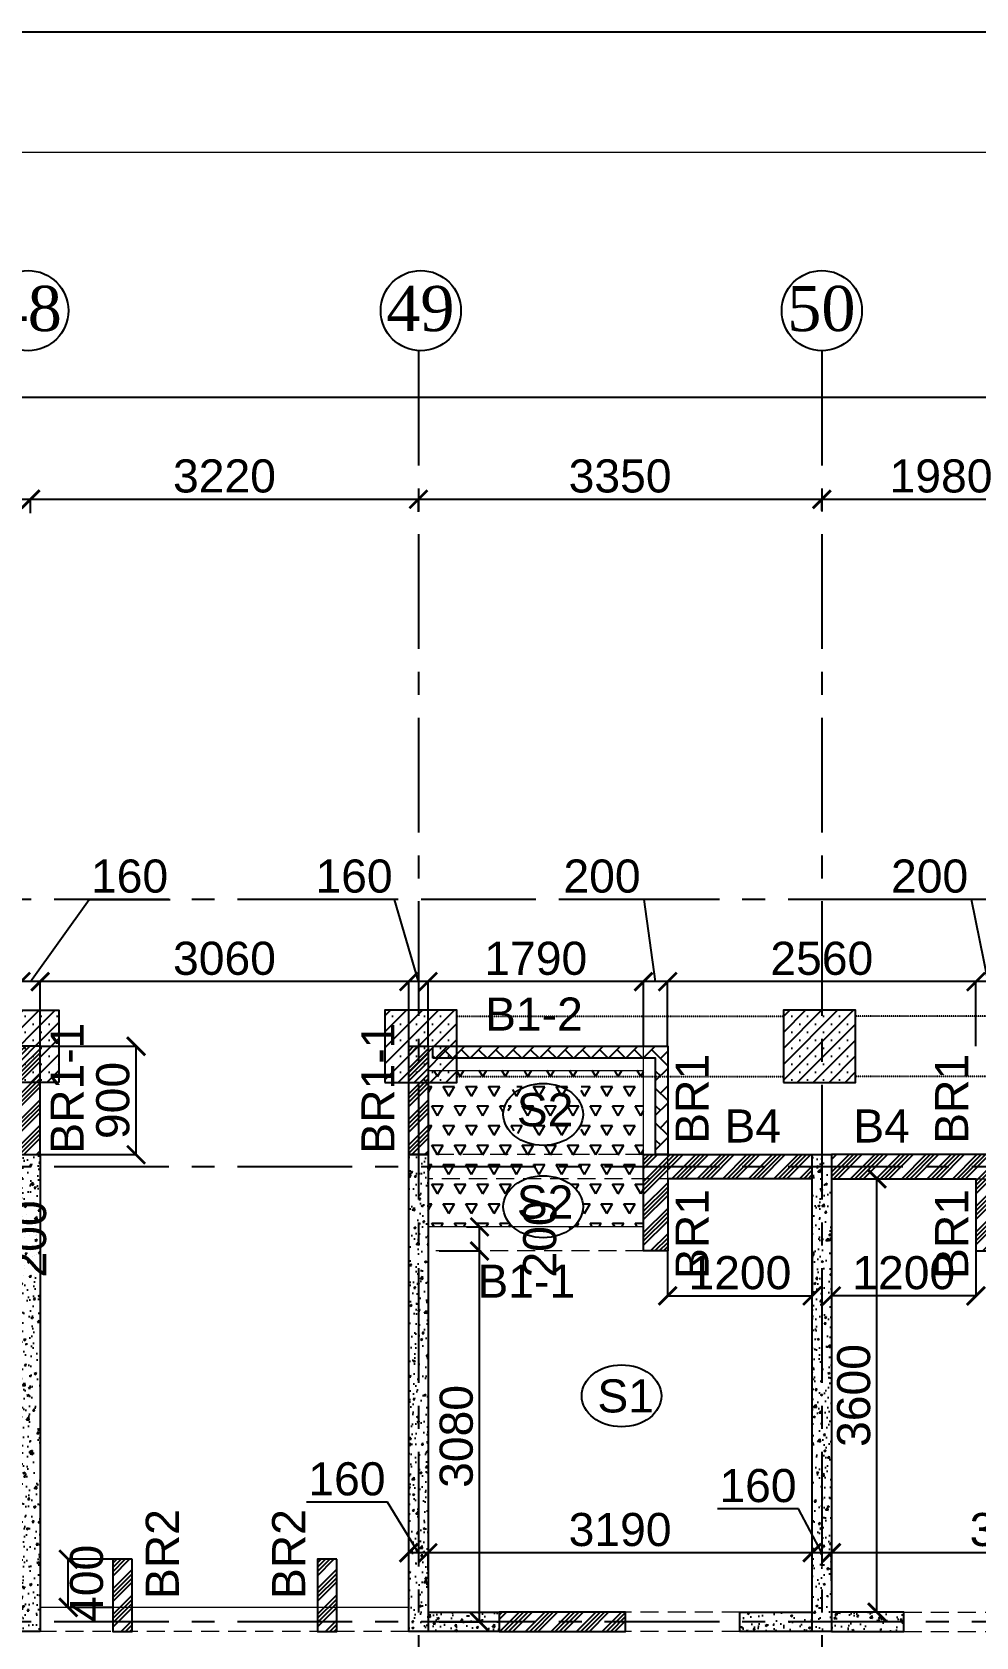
# Model space of a CAD drawing. Header units: inches. Extents: x 278200 to 407749, y -182622 to -96622.
# Drawn here: x 344512 to 352348, y -109950 to -96622 of the extents above; entities that cross this region are included whole.
import ezdxf

# ---------------------------------------------------------------- set-up
doc = ezdxf.new("R2010")
doc.units = ezdxf.units.IN
doc.header["$MEASUREMENT"] = 0
for name, pattern in [('CENTER', [50.8, 31.75, -6.35, 6.35, -6.35]), ('DASHED2', [9.525, 6.35, -3.175]), ('Hidden', [3, 2, -1])]:
    doc.linetypes.add(name, pattern=pattern)
for name, color, linetype in [('160 R.C. WALL HAT', 8, 'Continuous'), ('160 R.C.WALL', 6, 'Continuous'), ('AR-Column', 40, 'Continuous'), ('AR-Hidden', 251, 'DASHED2'), ('BAL. PARAPET WALL', 4, 'Continuous'), ('BEAM TEXT', 4, 'Continuous'), ('DIM', 251, 'Continuous'), ('GIRD CIR', 1, 'Continuous'), ('GIRD TEXT', 4, 'Continuous'), ('GRID', 8, 'CENTER'), ('GRID DIM', 4, 'Continuous'), ('NON S.WALL HATCH', 8, 'Continuous'), ('NON STRUC R.C.WALL', 6, 'Continuous'), ('NON.STRUC.R.C.WALLS', 1, 'Continuous'), ('PARAPET WALL', 4, 'Continuous'), ('SUNKEN', 8, 'Continuous')]:
    doc.layers.add(name, color=color, linetype=linetype)
for name, color, linetype, lineweight in [('BEAMS', 3, 'Continuous', 0), ('JKEC COLHAT', 2, 'Continuous', 20), ('SLAB CIR', 1, 'Continuous', 25), ('SLAB TXT', 3, 'Continuous', 0)]:
    doc.layers.add(name, color=color, linetype=linetype, lineweight=lineweight)
doc.styles.add('T200', font='sanss___.ttf', dxfattribs={"height": 275})
doc.styles.add('T300', font='sanss___.ttf', dxfattribs={"height": 350})
doc.styles.add('T400', font='romantic.ttf')
doc.dimstyles.new('T 200', dxfattribs={"dimtxt": 275, "dimasz": 150, "dimexe": 1, "dimexo": 0, "dimgap": 50, "dimtad": 1, "dimdec": 0, "dimrnd": 5, "dimdsep": 46, "dimtxsty": 'T200', "dimblk": 'ARCHTICK', "dimcen": 2.5, "dimdle": 1, "dimclrd": 5, "dimclre": 253, "dimclrt": 1, "dimadec": 0, "dimazin": 0, "dimtfac": 1, "dimtdec": 0, "dimtmove": 2, "dimatfit": 3, "dimfxl": 0, "dimarcsym": 0})
doc.dimstyles.new('T 300', dxfattribs={"dimtxt": 275, "dimasz": 150, "dimexe": 1, "dimexo": 0, "dimgap": 50, "dimtad": 1, "dimdec": 0, "dimrnd": 5, "dimdsep": 46, "dimtxsty": 'T200', "dimblk": 'ARCHTICK', "dimcen": 2.5, "dimdle": 1, "dimclrd": 5, "dimclre": 253, "dimclrt": 4, "dimadec": 0, "dimazin": 0, "dimtfac": 1, "dimtdec": 0, "dimtmove": 2, "dimatfit": 3, "dimfxl": 0, "dimarcsym": 0})
pattern_1 = [(45, (2626358.34, -227125.94), (-106.066017, 106.066017), []), (45, (2626393.7, -227125.94), (-106.066017, 106.066017), []), (45, (2626429.05, -227125.94), (-106.066017, 106.066017), []), (45, (2626464.41, -227125.94), (-106.066017, 106.066017), [])]
pattern_2 = [(45, (2631098.34, -227725.94), (-106.066017, 106.066017), []), (45, (2631133.7, -227725.94), (-106.066017, 106.066017), []), (45, (2631169.05, -227725.94), (-106.066017, 106.066017), []), (45, (2631204.41, -227725.94), (-106.066017, 106.066017), [])]
pattern_3 = [(50, (2464819.82, 125850.9), (179.315046, -15.688034), [18.75, -206.25]), (355, (2464819.82, 125850.9), (-34.687833, 188.048033), [15, -165]), (100.451444, (2464834.76, 125849.6), (144.627212, 172.359998), [15.935048, -175.285528]), (46.1842, (2464819.82, 125900.9), (266.810333, -41.37982), [28.125, -309.375]), (96.635635, (2464842.05, 125897.46), (233.665486, 243.52965), [23.902586, -262.92844]), (351.184164, (2464819.82, 125900.9), (233.665486, 243.52965), [22.5, -247.5]), (21, (2464844.82, 125888.4), (149.226763, -100.654723), [18.75, -206.25]), (326, (2464844.82, 125888.4), (60.828833, 181.287511), [15, -165]), (71.451445, (2464857.25, 125880.02), (210.055594, 80.632788), [15.935047, -175.285528]), (37.5, (2464819.816, 125850.906), (3.0399638, 83.2234635), [0, -163, 0, -167.5, 0, -165.625]), (7.5, (2464819.82, 125850.91), (65.7673844, 98.602928), [0, -95.5, 0, -159.25, 0, -63.125]), (327.5, (2464764.066, 125850.906), (133.455609, -5.638718), [0, -62.5, 0, -195, 0, -258.75]), (317.5, (2464739.07, 125850.91), (145.7965423, 25.0262456), [0, -81.25, 0, -129.5, 0, -183.75])]
pattern_4 = [(45, (-132245.64, 75915.45), (-66.29126, 66.29126), []), (45, (-132179.35, 75915.45), (-66.29126, 66.29126), [0, -93.75])]

# ---------------------------------------------------------------- blocks, each defined once
blk = doc.blocks.new('_ARCHTICK')
at = {"color": 0, "linetype": 'ByBlock', "const_width": 0.15}
blk.add_lwpolyline([(-0.5, -0.5), (0.5, 0.5)], dxfattribs=at)
blk = doc.blocks.new('*D74')
at = {"layer": 'Defpoints', "color": 0}
for p in [(366494, -99654), (283426, -99879, 15), (366494, -99879, 15)]:
    blk.add_point(p, dxfattribs=at)
at = {"layer": 'GRID DIM', "color": 5, "lineweight": -2}
blk.add_line((283425, -99654), (366495, -99654), dxfattribs=at)
at = {"layer": 'GRID DIM', "color": 253, "lineweight": -2}
for p, q in [((283426, -99879), (283426, -99653)), ((366494, -99879), (366494, -99653))]:
    blk.add_line(p, q, dxfattribs=at)
at = {"layer": 'GRID DIM', "color": 5, "lineweight": -2, "xscale": 150, "yscale": 150, "zscale": 150, "rotation": 180}
blk.add_blockref('_ARCHTICK', (283426, -99654), dxfattribs=at)
at = {"layer": 'GRID DIM', "color": 5, "lineweight": -2, "xscale": 150, "yscale": 150, "zscale": 150}
blk.add_blockref('_ARCHTICK', (366494, -99654), dxfattribs=at)
at = {"layer": 'GRID DIM', "color": 4, "insert": (324960, -99463), "char_height": 275, "attachment_point": 5, "style": 'T200'}
blk.add_mtext('83070', dxfattribs=at)
blk = doc.blocks.new('*D124')
at = {"layer": 'Defpoints', "color": 0}
for p in [(342489, -100619, 15), (344499, -100502), (344499, -100616, 15)]:
    blk.add_point(p, dxfattribs=at)
at = {"layer": 'GRID DIM', "color": 5, "lineweight": -2}
blk.add_line((342488, -100502), (344500, -100502), dxfattribs=at)
at = {"layer": 'GRID DIM', "color": 253, "lineweight": -2}
for p, q in [((342489, -100619), (342489, -100501)), ((344499, -100616), (344499, -100501))]:
    blk.add_line(p, q, dxfattribs=at)
at = {"layer": 'GRID DIM', "color": 5, "lineweight": -2, "xscale": 150, "yscale": 150, "zscale": 150, "rotation": 180}
blk.add_blockref('_ARCHTICK', (342489, -100502), dxfattribs=at)
at = {"layer": 'GRID DIM', "color": 5, "lineweight": -2, "xscale": 150, "yscale": 150, "zscale": 150}
blk.add_blockref('_ARCHTICK', (344499, -100502), dxfattribs=at)
at = {"layer": 'GRID DIM', "color": 4, "insert": (343494, -100310), "char_height": 275, "attachment_point": 5, "style": 'T200'}
blk.add_mtext('2010', dxfattribs=at)
blk = doc.blocks.new('*D125')
at = {"layer": 'Defpoints', "color": 0}
for p in [(344499, -100616, 15), (347719, -100502), (347719, -100605, 15)]:
    blk.add_point(p, dxfattribs=at)
at = {"layer": 'GRID DIM', "color": 5, "lineweight": -2}
blk.add_line((344498, -100502), (347720, -100502), dxfattribs=at)
at = {"layer": 'GRID DIM', "color": 253, "lineweight": -2}
for p, q in [((344499, -100616), (344499, -100501)), ((347719, -100605), (347719, -100501))]:
    blk.add_line(p, q, dxfattribs=at)
at = {"layer": 'GRID DIM', "color": 5, "lineweight": -2, "xscale": 150, "yscale": 150, "zscale": 150, "rotation": 180}
blk.add_blockref('_ARCHTICK', (344499, -100502), dxfattribs=at)
at = {"layer": 'GRID DIM', "color": 5, "lineweight": -2, "xscale": 150, "yscale": 150, "zscale": 150}
blk.add_blockref('_ARCHTICK', (347719, -100502), dxfattribs=at)
at = {"layer": 'GRID DIM', "color": 4, "insert": (346109, -100310), "char_height": 275, "attachment_point": 5, "style": 'T200'}
blk.add_mtext('3220', dxfattribs=at)
blk = doc.blocks.new('*D126')
at = {"layer": 'Defpoints', "color": 0}
for p in [(347719, -100605, 15), (351069, -100502), (351069, -100595, 15)]:
    blk.add_point(p, dxfattribs=at)
at = {"layer": 'GRID DIM', "color": 5, "lineweight": -2}
blk.add_line((347718, -100502), (351070, -100502), dxfattribs=at)
at = {"layer": 'GRID DIM', "color": 253, "lineweight": -2}
for p, q in [((347719, -100605), (347719, -100501)), ((351069, -100595), (351069, -100501))]:
    blk.add_line(p, q, dxfattribs=at)
at = {"layer": 'GRID DIM', "color": 5, "lineweight": -2, "xscale": 150, "yscale": 150, "zscale": 150, "rotation": 180}
blk.add_blockref('_ARCHTICK', (347719, -100502), dxfattribs=at)
at = {"layer": 'GRID DIM', "color": 5, "lineweight": -2, "xscale": 150, "yscale": 150, "zscale": 150}
blk.add_blockref('_ARCHTICK', (351069, -100502), dxfattribs=at)
at = {"layer": 'GRID DIM', "color": 4, "insert": (349394, -100310), "char_height": 275, "attachment_point": 5, "style": 'T200'}
blk.add_mtext('3350', dxfattribs=at)
blk = doc.blocks.new('*D127')
at = {"layer": 'Defpoints', "color": 0}
for p in [(351069, -100595, 15), (353049, -100502), (353049, -100570, 15)]:
    blk.add_point(p, dxfattribs=at)
at = {"layer": 'GRID DIM', "color": 5, "lineweight": -2}
blk.add_line((351068, -100502), (353050, -100502), dxfattribs=at)
at = {"layer": 'GRID DIM', "color": 253, "lineweight": -2}
for p, q in [((351069, -100595), (351069, -100501)), ((353049, -100570), (353049, -100501))]:
    blk.add_line(p, q, dxfattribs=at)
at = {"layer": 'GRID DIM', "color": 5, "lineweight": -2, "xscale": 150, "yscale": 150, "zscale": 150, "rotation": 180}
blk.add_blockref('_ARCHTICK', (351069, -100502), dxfattribs=at)
at = {"layer": 'GRID DIM', "color": 5, "lineweight": -2, "xscale": 150, "yscale": 150, "zscale": 150}
blk.add_blockref('_ARCHTICK', (353049, -100502), dxfattribs=at)
at = {"layer": 'GRID DIM', "color": 4, "insert": (352059, -100310), "char_height": 275, "attachment_point": 5, "style": 'T200'}
blk.add_mtext('1980', dxfattribs=at)
blk = doc.blocks.new('*D300')
at = {"layer": 'Defpoints', "color": 0}
for p in [(351149, -109251), (354299, -109352, 15), (351149, -109485, 15)]:
    blk.add_point(p, dxfattribs=at)
at = {"layer": 'DIM', "color": 5, "lineweight": -2}
blk.add_line((354300, -109251), (351148, -109251), dxfattribs=at)
at = {"layer": 'DIM', "color": 253, "lineweight": -2}
for p, q in [((351149, -109485), (351149, -109250)), ((354299, -109352), (354299, -109250))]:
    blk.add_line(p, q, dxfattribs=at)
at = {"layer": 'DIM', "color": 5, "lineweight": -2, "xscale": 150, "yscale": 150, "zscale": 150, "rotation": 180}
blk.add_blockref('_ARCHTICK', (351149, -109251), dxfattribs=at)
at = {"layer": 'DIM', "color": 5, "lineweight": -2, "xscale": 150, "yscale": 150, "zscale": 150}
blk.add_blockref('_ARCHTICK', (354299, -109251), dxfattribs=at)
at = {"layer": 'DIM', "color": 1, "insert": (352724, -109060), "char_height": 275, "attachment_point": 5, "style": 'T200'}
blk.add_mtext('3150', dxfattribs=at)
blk = doc.blocks.new('*D301')
at = {"layer": 'Defpoints', "color": 0}
for p in [(350989, -109251), (350989, -109489, 15), (351149, -109485, 15)]:
    blk.add_point(p, dxfattribs=at)
at = {"layer": 'DIM', "color": 5, "lineweight": -2}
for p, q in [((350875, -108887), (350203, -108887)), ((351069, -109251), (350875, -108887)), ((351150, -109251), (350988, -109251))]:
    blk.add_line(p, q, dxfattribs=at)
at = {"layer": 'DIM', "color": 253, "lineweight": -2}
for p, q in [((350989, -109489), (350989, -109250)), ((351149, -109485), (351149, -109250))]:
    blk.add_line(p, q, dxfattribs=at)
at = {"layer": 'DIM', "color": 5, "lineweight": -2, "xscale": 150, "yscale": 150, "zscale": 150, "rotation": 180}
blk.add_blockref('_ARCHTICK', (350989, -109251), dxfattribs=at)
at = {"layer": 'DIM', "color": 5, "lineweight": -2, "xscale": 150, "yscale": 150, "zscale": 150}
blk.add_blockref('_ARCHTICK', (351149, -109251), dxfattribs=at)
at = {"layer": 'DIM', "color": 1, "insert": (350539, -108695), "char_height": 275, "attachment_point": 5, "style": 'T200'}
blk.add_mtext('160', dxfattribs=at)
blk = doc.blocks.new('*D302')
at = {"layer": 'Defpoints', "color": 0}
for p in [(347799, -109251), (347799, -109395, 15), (350989, -109489, 15)]:
    blk.add_point(p, dxfattribs=at)
at = {"layer": 'DIM', "color": 5, "lineweight": -2}
blk.add_line((350990, -109251), (347798, -109251), dxfattribs=at)
at = {"layer": 'DIM', "color": 253, "lineweight": -2}
for p, q in [((347799, -109395), (347799, -109250)), ((350989, -109489), (350989, -109250))]:
    blk.add_line(p, q, dxfattribs=at)
at = {"layer": 'DIM', "color": 5, "lineweight": -2, "xscale": 150, "yscale": 150, "zscale": 150, "rotation": 180}
blk.add_blockref('_ARCHTICK', (347799, -109251), dxfattribs=at)
at = {"layer": 'DIM', "color": 5, "lineweight": -2, "xscale": 150, "yscale": 150, "zscale": 150}
blk.add_blockref('_ARCHTICK', (350989, -109251), dxfattribs=at)
at = {"layer": 'DIM', "color": 1, "insert": (349394, -109060), "char_height": 275, "attachment_point": 5, "style": 'T200'}
blk.add_mtext('3190', dxfattribs=at)
blk = doc.blocks.new('*D303')
at = {"layer": 'Defpoints', "color": 0}
for p in [(347639, -109251), (347639, -109409, 15), (347799, -109395, 15)]:
    blk.add_point(p, dxfattribs=at)
at = {"layer": 'DIM', "color": 5, "lineweight": -2}
for p, q in [((347462, -108831), (346790, -108831)), ((347719, -109251), (347462, -108831)), ((347800, -109251), (347638, -109251))]:
    blk.add_line(p, q, dxfattribs=at)
at = {"layer": 'DIM', "color": 253, "lineweight": -2}
for p, q in [((347639, -109409), (347639, -109250)), ((347799, -109395), (347799, -109250))]:
    blk.add_line(p, q, dxfattribs=at)
at = {"layer": 'DIM', "color": 5, "lineweight": -2, "xscale": 150, "yscale": 150, "zscale": 150, "rotation": 180}
blk.add_blockref('_ARCHTICK', (347639, -109251), dxfattribs=at)
at = {"layer": 'DIM', "color": 5, "lineweight": -2, "xscale": 150, "yscale": 150, "zscale": 150}
blk.add_blockref('_ARCHTICK', (347799, -109251), dxfattribs=at)
at = {"layer": 'DIM', "color": 1, "insert": (347126, -108639), "char_height": 275, "attachment_point": 5, "style": 'T200'}
blk.add_mtext('160', dxfattribs=at)
blk = doc.blocks.new('*D304')
at = {"layer": 'Defpoints', "color": 0}
for p in [(344812, -109305), (345181, -109305, 15), (345181, -109705, 15)]:
    blk.add_point(p, dxfattribs=at)
at = {"layer": 'DIM', "color": 253, "lineweight": -2}
for p, q in [((345181, -109305), (344811, -109305)), ((345181, -109705), (344811, -109705))]:
    blk.add_line(p, q, dxfattribs=at)
at = {"layer": 'DIM', "color": 5, "lineweight": -2}
blk.add_line((344812, -109706), (344812, -109304), dxfattribs=at)
at = {"layer": 'DIM', "color": 5, "lineweight": -2, "xscale": 150, "yscale": 150, "zscale": 150}
for p, rotation in [((344812, -109305), 90), ((344812, -109705), 270)]:
    blk.add_blockref('_ARCHTICK', p, dxfattribs=dict(at, rotation=rotation))
at = {"layer": 'DIM', "color": 1, "insert": (344965, -109505), "char_height": 275, "attachment_point": 5, "rotation": 90, "style": 'T200'}
blk.add_mtext('400', dxfattribs=at)
blk = doc.blocks.new('*D311')
at = {"layer": 'Defpoints', "color": 0}
for p in [(351527, -106145), (351543, -106145, 15), (351543, -109745, 15)]:
    blk.add_point(p, dxfattribs=at)
at = {"layer": 'DIM', "color": 253, "lineweight": -2}
for p, q in [((351543, -106145), (351526, -106145)), ((351543, -109745), (351526, -109745))]:
    blk.add_line(p, q, dxfattribs=at)
at = {"layer": 'DIM', "color": 5, "lineweight": -2}
blk.add_line((351527, -109746), (351527, -106144), dxfattribs=at)
at = {"layer": 'DIM', "color": 5, "lineweight": -2, "xscale": 150, "yscale": 150, "zscale": 150}
for p, rotation in [((351527, -106145), 90), ((351527, -109745), 270)]:
    blk.add_blockref('_ARCHTICK', p, dxfattribs=dict(at, rotation=rotation))
at = {"layer": 'DIM', "color": 1, "insert": (351335, -107945), "char_height": 275, "attachment_point": 5, "rotation": 90, "style": 'T200'}
blk.add_mtext('3600', dxfattribs=at)
blk = doc.blocks.new('*D447')
at = {"layer": 'Defpoints', "color": 0}
for p in [(352349, -104508), (352349, -105045, 15), (352549, -105045, 15)]:
    blk.add_point(p, dxfattribs=at)
at = {"layer": 'DIM', "color": 5, "lineweight": -2}
for p, q in [((352313, -103825), (351615, -103825)), ((352449, -104508), (352313, -103825)), ((352550, -104508), (352348, -104508))]:
    blk.add_line(p, q, dxfattribs=at)
at = {"layer": 'DIM', "color": 253, "lineweight": -2}
for p, q in [((352349, -105045), (352349, -104507)), ((352549, -105045), (352549, -104507))]:
    blk.add_line(p, q, dxfattribs=at)
at = {"layer": 'DIM', "color": 5, "lineweight": -2, "xscale": 150, "yscale": 150, "zscale": 150, "rotation": 180}
blk.add_blockref('_ARCHTICK', (352349, -104508), dxfattribs=at)
at = {"layer": 'DIM', "color": 5, "lineweight": -2, "xscale": 150, "yscale": 150, "zscale": 150}
blk.add_blockref('_ARCHTICK', (352549, -104508), dxfattribs=at)
at = {"layer": 'DIM', "color": 1, "insert": (351964, -103633), "char_height": 275, "attachment_point": 5, "style": 'T200'}
blk.add_mtext('200', dxfattribs=at)
blk = doc.blocks.new('*D448')
at = {"layer": 'Defpoints', "color": 0}
for p in [(349789, -104508), (349789, -105045, 15), (352349, -105045, 15)]:
    blk.add_point(p, dxfattribs=at)
at = {"layer": 'DIM', "color": 5, "lineweight": -2}
blk.add_line((352350, -104508), (349788, -104508), dxfattribs=at)
at = {"layer": 'DIM', "color": 253, "lineweight": -2}
for p, q in [((349789, -105045), (349789, -104507)), ((352349, -105045), (352349, -104507))]:
    blk.add_line(p, q, dxfattribs=at)
at = {"layer": 'DIM', "color": 5, "lineweight": -2, "xscale": 150, "yscale": 150, "zscale": 150, "rotation": 180}
blk.add_blockref('_ARCHTICK', (349789, -104508), dxfattribs=at)
at = {"layer": 'DIM', "color": 5, "lineweight": -2, "xscale": 150, "yscale": 150, "zscale": 150}
blk.add_blockref('_ARCHTICK', (352349, -104508), dxfattribs=at)
at = {"layer": 'DIM', "color": 1, "insert": (351069, -104316), "char_height": 275, "attachment_point": 5, "style": 'T200'}
blk.add_mtext('2560', dxfattribs=at)
blk = doc.blocks.new('*D449')
at = {"layer": 'Defpoints', "color": 0}
for p in [(349589, -104508), (349589, -105045, 15), (349789, -105045, 15)]:
    blk.add_point(p, dxfattribs=at)
at = {"layer": 'DIM', "color": 5, "lineweight": -2}
for p, q in [((349593, -103825), (348895, -103825)), ((349689, -104508), (349593, -103825)), ((349790, -104508), (349588, -104508))]:
    blk.add_line(p, q, dxfattribs=at)
at = {"layer": 'DIM', "color": 253, "lineweight": -2}
for p, q in [((349589, -105045), (349589, -104507)), ((349789, -105045), (349789, -104507))]:
    blk.add_line(p, q, dxfattribs=at)
at = {"layer": 'DIM', "color": 5, "lineweight": -2, "xscale": 150, "yscale": 150, "zscale": 150, "rotation": 180}
blk.add_blockref('_ARCHTICK', (349589, -104508), dxfattribs=at)
at = {"layer": 'DIM', "color": 5, "lineweight": -2, "xscale": 150, "yscale": 150, "zscale": 150}
blk.add_blockref('_ARCHTICK', (349789, -104508), dxfattribs=at)
at = {"layer": 'DIM', "color": 1, "insert": (349244, -103633), "char_height": 275, "attachment_point": 5, "style": 'T200'}
blk.add_mtext('200', dxfattribs=at)
blk = doc.blocks.new('*D450')
at = {"layer": 'Defpoints', "color": 0}
for p in [(347799, -104508), (347799, -105045, 15), (349589, -105045, 15)]:
    blk.add_point(p, dxfattribs=at)
at = {"layer": 'DIM', "color": 5, "lineweight": -2}
blk.add_line((349590, -104508), (347798, -104508), dxfattribs=at)
at = {"layer": 'DIM', "color": 253, "lineweight": -2}
for p, q in [((347799, -105045), (347799, -104507)), ((349589, -105045), (349589, -104507))]:
    blk.add_line(p, q, dxfattribs=at)
at = {"layer": 'DIM', "color": 5, "lineweight": -2, "xscale": 150, "yscale": 150, "zscale": 150, "rotation": 180}
blk.add_blockref('_ARCHTICK', (347799, -104508), dxfattribs=at)
at = {"layer": 'DIM', "color": 5, "lineweight": -2, "xscale": 150, "yscale": 150, "zscale": 150}
blk.add_blockref('_ARCHTICK', (349589, -104508), dxfattribs=at)
at = {"layer": 'DIM', "color": 1, "insert": (348694, -104316), "char_height": 275, "attachment_point": 5, "style": 'T200'}
blk.add_mtext('1790', dxfattribs=at)
blk = doc.blocks.new('*D451')
at = {"layer": 'Defpoints', "color": 0}
for p in [(347639, -104508), (347639, -105045, 15), (347799, -105045, 15)]:
    blk.add_point(p, dxfattribs=at)
at = {"layer": 'DIM', "color": 5, "lineweight": -2}
for p, q in [((347521, -103825), (346849, -103825)), ((347719, -104508), (347521, -103825)), ((347800, -104508), (347638, -104508))]:
    blk.add_line(p, q, dxfattribs=at)
at = {"layer": 'DIM', "color": 253, "lineweight": -2}
for p, q in [((347639, -105045), (347639, -104507)), ((347799, -105045), (347799, -104507))]:
    blk.add_line(p, q, dxfattribs=at)
at = {"layer": 'DIM', "color": 5, "lineweight": -2, "xscale": 150, "yscale": 150, "zscale": 150, "rotation": 180}
blk.add_blockref('_ARCHTICK', (347639, -104508), dxfattribs=at)
at = {"layer": 'DIM', "color": 5, "lineweight": -2, "xscale": 150, "yscale": 150, "zscale": 150}
blk.add_blockref('_ARCHTICK', (347799, -104508), dxfattribs=at)
at = {"layer": 'DIM', "color": 1, "insert": (347185, -103633), "char_height": 275, "attachment_point": 5, "style": 'T200'}
blk.add_mtext('160', dxfattribs=at)
blk = doc.blocks.new('*D452')
at = {"layer": 'Defpoints', "color": 0}
for p in [(344579, -104508), (344579, -105045, 15), (347639, -105045, 15)]:
    blk.add_point(p, dxfattribs=at)
at = {"layer": 'DIM', "color": 5, "lineweight": -2}
blk.add_line((347640, -104508), (344578, -104508), dxfattribs=at)
at = {"layer": 'DIM', "color": 253, "lineweight": -2}
for p, q in [((344579, -105045), (344579, -104507)), ((347639, -105045), (347639, -104507))]:
    blk.add_line(p, q, dxfattribs=at)
at = {"layer": 'DIM', "color": 5, "lineweight": -2, "xscale": 150, "yscale": 150, "zscale": 150, "rotation": 180}
blk.add_blockref('_ARCHTICK', (344579, -104508), dxfattribs=at)
at = {"layer": 'DIM', "color": 5, "lineweight": -2, "xscale": 150, "yscale": 150, "zscale": 150}
blk.add_blockref('_ARCHTICK', (347639, -104508), dxfattribs=at)
at = {"layer": 'DIM', "color": 1, "insert": (346109, -104316), "char_height": 275, "attachment_point": 5, "style": 'T200'}
blk.add_mtext('3060', dxfattribs=at)
blk = doc.blocks.new('*D453')
at = {"layer": 'Defpoints', "color": 0}
for p in [(344419, -104508), (344419, -105045, 15), (344579, -105045, 15)]:
    blk.add_point(p, dxfattribs=at)
at = {"layer": 'DIM', "color": 5, "lineweight": -2}
for p, q in [((344499, -104508), (344985, -103825)), ((344985, -103825), (345657, -103825)), ((344580, -104508), (344418, -104508))]:
    blk.add_line(p, q, dxfattribs=at)
at = {"layer": 'DIM', "color": 253, "lineweight": -2}
for p, q in [((344419, -105045), (344419, -104507)), ((344579, -105045), (344579, -104507))]:
    blk.add_line(p, q, dxfattribs=at)
at = {"layer": 'DIM', "color": 5, "lineweight": -2, "xscale": 150, "yscale": 150, "zscale": 150, "rotation": 180}
blk.add_blockref('_ARCHTICK', (344419, -104508), dxfattribs=at)
at = {"layer": 'DIM', "color": 5, "lineweight": -2, "xscale": 150, "yscale": 150, "zscale": 150}
blk.add_blockref('_ARCHTICK', (344579, -104508), dxfattribs=at)
at = {"layer": 'DIM', "color": 1, "insert": (345321, -103633), "char_height": 275, "attachment_point": 5, "style": 'T200'}
blk.add_mtext('160', dxfattribs=at)
blk = doc.blocks.new('*D466')
at = {"layer": 'Defpoints', "color": 0}
for p in [(344579, -105045), (345375, -105045), (344579, -105945, 15)]:
    blk.add_point(p, dxfattribs=at)
at = {"layer": 'DIM', "color": 253, "lineweight": -2}
for p, q in [((344579, -105045), (345376, -105045)), ((344579, -105945), (345376, -105945))]:
    blk.add_line(p, q, dxfattribs=at)
at = {"layer": 'DIM', "color": 5, "lineweight": -2}
blk.add_line((345375, -105946), (345375, -105044), dxfattribs=at)
at = {"layer": 'DIM', "color": 5, "lineweight": -2, "xscale": 150, "yscale": 150, "zscale": 150}
for p, rotation in [((345375, -105045), 90), ((345375, -105945), 270)]:
    blk.add_blockref('_ARCHTICK', p, dxfattribs=dict(at, rotation=rotation))
at = {"layer": 'DIM', "color": 1, "insert": (345183, -105495), "char_height": 275, "attachment_point": 5, "rotation": 90, "style": 'T200'}
blk.add_mtext('900', dxfattribs=at)
blk = doc.blocks.new('*D470')
at = {"layer": 'Defpoints', "color": 0}
for p in [(343885, -106545, 15), (343992, -106545), (343656, -106745, 15)]:
    blk.add_point(p, dxfattribs=at)
at = {"layer": 'DIM', "color": 253, "lineweight": -2}
for p, q in [((343885, -106545), (343993, -106545)), ((343656, -106745), (343993, -106745))]:
    blk.add_line(p, q, dxfattribs=at)
at = {"layer": 'DIM', "color": 5, "lineweight": -2}
blk.add_line((343992, -106746), (343992, -106544), dxfattribs=at)
at = {"layer": 'DIM', "color": 5, "lineweight": -2, "xscale": 150, "yscale": 150, "zscale": 150}
for p, rotation in [((343992, -106545), 90), ((343992, -106745), 270)]:
    blk.add_blockref('_ARCHTICK', p, dxfattribs=dict(at, rotation=rotation))
at = {"layer": 'DIM', "color": 1, "insert": (344493, -106645), "char_height": 275, "attachment_point": 5, "rotation": 90, "style": 'T200'}
blk.add_mtext('200', dxfattribs=at)
blk = doc.blocks.new('*D471')
at = {"layer": 'Defpoints', "color": 0}
for p in [(347891, -106745, 15), (348227, -106745), (347891, -109825, 15)]:
    blk.add_point(p, dxfattribs=at)
at = {"layer": 'DIM', "color": 253, "lineweight": -2}
for p, q in [((347891, -106745), (348228, -106745)), ((347891, -109825), (348228, -109825))]:
    blk.add_line(p, q, dxfattribs=at)
at = {"layer": 'DIM', "color": 5, "lineweight": -2}
blk.add_line((348227, -109826), (348227, -106744), dxfattribs=at)
at = {"layer": 'DIM', "color": 5, "lineweight": -2, "xscale": 150, "yscale": 150, "zscale": 150}
for p, rotation in [((348227, -106745), 90), ((348227, -109825), 270)]:
    blk.add_blockref('_ARCHTICK', p, dxfattribs=dict(at, rotation=rotation))
at = {"layer": 'DIM', "color": 1, "insert": (348035, -108285), "char_height": 275, "attachment_point": 5, "rotation": 90, "style": 'T200'}
blk.add_mtext('3080', dxfattribs=at)
blk = doc.blocks.new('*D472')
at = {"layer": 'Defpoints', "color": 0}
for p in [(348120, -106545, 15), (348227, -106545), (347891, -106745, 15)]:
    blk.add_point(p, dxfattribs=at)
at = {"layer": 'DIM', "color": 253, "lineweight": -2}
for p, q in [((348120, -106545), (348228, -106545)), ((347891, -106745), (348228, -106745))]:
    blk.add_line(p, q, dxfattribs=at)
at = {"layer": 'DIM', "color": 5, "lineweight": -2}
blk.add_line((348227, -106746), (348227, -106544), dxfattribs=at)
at = {"layer": 'DIM', "color": 5, "lineweight": -2, "xscale": 150, "yscale": 150, "zscale": 150}
for p, rotation in [((348227, -106545), 90), ((348227, -106745), 270)]:
    blk.add_blockref('_ARCHTICK', p, dxfattribs=dict(at, rotation=rotation))
at = {"layer": 'DIM', "color": 1, "insert": (348728, -106645), "char_height": 275, "attachment_point": 5, "rotation": 90, "style": 'T200'}
blk.add_mtext('200', dxfattribs=at)
blk = doc.blocks.new('*D790')
at = {"layer": 'Defpoints', "color": 0}
for p in [(351149, -106745, 14), (352349, -106745), (351149, -107118)]:
    blk.add_point(p, dxfattribs=at)
at = {"layer": 'DIM', "color": 253, "lineweight": -2}
for p, q in [((351149, -106745), (351149, -107119)), ((352349, -106745), (352349, -107119))]:
    blk.add_line(p, q, dxfattribs=at)
at = {"layer": 'DIM', "color": 5, "lineweight": -2}
blk.add_line((352350, -107118), (351148, -107118), dxfattribs=at)
at = {"layer": 'DIM', "color": 5, "lineweight": -2, "xscale": 150, "yscale": 150, "zscale": 150, "rotation": 180}
blk.add_blockref('_ARCHTICK', (351149, -107118), dxfattribs=at)
at = {"layer": 'DIM', "color": 5, "lineweight": -2, "xscale": 150, "yscale": 150, "zscale": 150}
blk.add_blockref('_ARCHTICK', (352349, -107118), dxfattribs=at)
at = {"layer": 'DIM', "color": 1, "insert": (351749, -106927), "char_height": 275, "attachment_point": 5, "style": 'T200'}
blk.add_mtext('1200', dxfattribs=at)
blk = doc.blocks.new('*D791')
at = {"layer": 'Defpoints', "color": 0}
for p in [(349789, -106745), (350989, -106745, 14), (350989, -107118)]:
    blk.add_point(p, dxfattribs=at)
at = {"layer": 'DIM', "color": 253, "lineweight": -2}
for p, q in [((349789, -106745), (349789, -107119)), ((350989, -106745), (350989, -107119))]:
    blk.add_line(p, q, dxfattribs=at)
at = {"layer": 'DIM', "color": 5, "lineweight": -2}
blk.add_line((349788, -107118), (350990, -107118), dxfattribs=at)
at = {"layer": 'DIM', "color": 5, "lineweight": -2, "xscale": 150, "yscale": 150, "zscale": 150, "rotation": 180}
blk.add_blockref('_ARCHTICK', (349789, -107118), dxfattribs=at)
at = {"layer": 'DIM', "color": 5, "lineweight": -2, "xscale": 150, "yscale": 150, "zscale": 150}
blk.add_blockref('_ARCHTICK', (350989, -107118), dxfattribs=at)
at = {"layer": 'DIM', "color": 1, "insert": (350389, -106927), "char_height": 275, "attachment_point": 5, "style": 'T200'}
blk.add_mtext('1200', dxfattribs=at)
blk = doc.blocks.new('A$C02A55DAE')
at = {"layer": 'NON S.WALL HATCH'}
h = blk.add_hatch(dxfattribs=at)
h.set_pattern_fill('SACNCR', color=256, scale=1000)
h.set_pattern_definition(pattern_4)
h.paths.add_polyline_path([(59472, 600), (58872, 600), (58872, 1200), (59472, 1200)])
h = blk.add_hatch(dxfattribs=at)
h.set_pattern_fill('SACNCR', color=256, scale=1000)
h.set_pattern_definition(pattern_4)
h.paths.add_polyline_path([(62179, 600), (62779, 600), (62779, 1200), (62179, 1200)])
h = blk.add_hatch(dxfattribs=at)
h.set_pattern_fill('SACNCR', color=256, scale=1000)
h.set_pattern_definition(pattern_4)
h.paths.add_polyline_path([(65489, 600), (66089, 600), (66089, 1200), (65489, 1200)])
at = {"layer": 'AR-Column', "color": 4, "elevation": -29}
for points in [[(59472, 600), (58872, 600), (58872, 1200), (59472, 1200)], [(62179, 600), (62779, 600), (62779, 1200), (62179, 1200)], [(65489, 600), (66089, 600), (66089, 1200), (65489, 1200)]]:
    blk.add_lwpolyline(points, close=True, dxfattribs=at)
at = {"layer": 'AR-Hidden', "ltscale": 0.009}
for p, q in [((62779, 1150, -29), (65489, 1150, -29)), ((68799, 1150, -29), (66089, 1150, -29)), ((62779, 650, -29), (65489, 650, -29)), ((68799, 650, -29), (66089, 650, -29))]:
    blk.add_line(p, q, dxfattribs=at)

msp = doc.modelspace()

# ---------------------------------------------------------------- hatches: boundary and pattern name
at = {"layer": '160 R.C. WALL HAT'}
h = msp.add_hatch(dxfattribs=at)
h.set_pattern_fill('AR-CONC', color=256, scale=25)
h.set_pattern_definition(pattern_3)
h.paths.add_polyline_path([(344419.3, -105944.9), (344579.3, -105944.9), (344579.3, -109904.9), (344419.3, -109904.9)])
h = msp.add_hatch(dxfattribs=at)
h.set_pattern_fill('AR-CONC', color=256, scale=25)
h.set_pattern_definition(pattern_3)
h.paths.add_polyline_path([(347799.3, -109904.9), (347639.3, -109904.9), (347639.3, -105944.9), (347799.3, -105944.9)])
h = msp.add_hatch(dxfattribs=at)
h.set_pattern_fill('AR-CONC', color=256, scale=25)
h.set_pattern_definition(pattern_3)
h.paths.add_polyline_path([(350989.3, -105944.9), (351149.3, -105944.9), (351149.3, -109904.9), (350989.3, -109904.9)])
h = msp.add_hatch(dxfattribs=at)
h.set_pattern_fill('AR-CONC', color=256, scale=25)
h.set_pattern_definition(pattern_3)
h.paths.add_polyline_path([(347799.3, -109744.9), (348389.3, -109744.9), (348389.3, -109904.9), (347799.3, -109904.9)])
h = msp.add_hatch(dxfattribs=at)
h.set_pattern_fill('AR-CONC', color=256, scale=25)
h.set_pattern_definition(pattern_3)
h.paths.add_polyline_path([(350389.3, -109904.9), (350389.3, -109744.9), (350989.3, -109744.9), (350989.3, -109904.9)])
h = msp.add_hatch(dxfattribs=at)
h.set_pattern_fill('AR-CONC', color=256, scale=25)
h.set_pattern_definition(pattern_3)
h.paths.add_polyline_path([(351749.3, -109744.9), (351749.3, -109904.9), (351149.3, -109904.9), (351149.3, -109744.9)])
at = {"layer": 'BAL. PARAPET WALL'}
h = msp.add_hatch(dxfattribs=at)
h.set_pattern_fill('AR-HBONE', color=256, angle=-90, style=0)
h.set_pattern_definition([(315, (844360.63, 2020013.36), (143.684098, -4e-14), [304.8, -101.6]), (45, (844432.47, 2019941.51), (143.684098, -4e-14), [304.8, -101.6])])
h.paths.add_polyline_path([(347839.3, -105144.9), (347839.3, -105044.9), (349789.3, -105044.9), (349789.3, -105944.9), (349689.3, -105944.9), (349689.3, -105144.9)])
at = {"layer": 'NON STRUC R.C.WALL'}
h = msp.add_hatch(dxfattribs=at)
h.set_pattern_fill('ANSI34', color=1, scale=200)
h.set_pattern_definition([(45, (2626358.34, -227165.94), (-106.066017, 106.066017), []), (45, (2626393.7, -227165.94), (-106.066017, 106.066017), []), (45, (2626429.05, -227165.94), (-106.066017, 106.066017), []), (45, (2626464.41, -227165.94), (-106.066017, 106.066017), [])])
h.paths.add_polyline_path([(344419.3, -105944.9), (344579.3, -105944.9), (344579.3, -105044.9), (344419.3, -105044.9)])
h = msp.add_hatch(dxfattribs=at)
h.set_pattern_fill('ANSI34', color=1, scale=200)
h.set_pattern_definition([(45, (2626398.34, -227165.94), (-106.066017, 106.066017), []), (45, (2626433.7, -227165.94), (-106.066017, 106.066017), []), (45, (2626469.05, -227165.94), (-106.066017, 106.066017), []), (45, (2626504.41, -227165.94), (-106.066017, 106.066017), [])])
h.paths.add_polyline_path([(347799.3, -105944.9), (347639.3, -105944.9), (347639.3, -105044.9), (347799.3, -105044.9)])
h = msp.add_hatch(dxfattribs=at)
h.set_pattern_fill('ANSI34', color=1, scale=200)
h.set_pattern_definition(pattern_1)
h.paths.add_polyline_path([(350989.3, -106144.9), (349789.3, -106144.9), (349789.3, -106744.9), (349589.3, -106744.9), (349589.3, -105944.9), (350989.3, -105944.9)])
h = msp.add_hatch(dxfattribs=at)
h.set_pattern_fill('ANSI34', color=1, scale=200)
h.set_pattern_definition(pattern_1)
h.paths.add_polyline_path([(351149.3, -106144.9), (352349.3, -106144.9), (352349.3, -106744.9), (352549.3, -106744.9), (352549.3, -105944.9), (351149.3, -105944.9)])
h = msp.add_hatch(dxfattribs=at)
h.set_pattern_fill('ANSI34', color=1, scale=200)
h.set_pattern_definition(pattern_2)
h.paths.add_polyline_path([(345341.2, -109304.9), (345181.2, -109304.9), (345181.2, -109904.9), (345341.2, -109904.9)])
h = msp.add_hatch(dxfattribs=at)
h.set_pattern_fill('ANSI34', color=1, scale=200)
h.set_pattern_definition(pattern_2)
h.paths.add_polyline_path([(347041.2, -109304.9), (346881.2, -109304.9), (346881.2, -109904.9), (347041.2, -109904.9)])
h = msp.add_hatch(dxfattribs=at)
h.set_pattern_fill('ANSI34', color=1, scale=200)
h.set_pattern_definition(pattern_1)
h.paths.add_polyline_path([(349439.3, -109744.9), (348389.3, -109744.9), (348389.3, -109904.9), (349439.3, -109904.9)])
at = {"layer": 'SUNKEN'}
h = msp.add_hatch(dxfattribs=at)
h.set_pattern_fill('TRIANG', color=256, scale=500)
h.set_pattern_definition([(60, (2581941.19, -332303.54), (-93.75, 162.379763), [93.75, -93.75]), (120, (2581941.19, -332303.54), (-187.5, 1e-07), [93.75, -93.75]), (0, (2581894.31, -332222.35), (93.75, 162.379763), [93.75, -93.75])])
h.paths.add_polyline_path([(347799.3, -105244.9), (349589.3, -105244.9), (349589.3, -105944.9), (347799.3, -105944.9)])
edge = h.paths.add_edge_path(flags=16)
edge.add_ellipse((348755.3, -105570.6), major_axis=(-331, 0), ratio=0.77685, start_angle=0, end_angle=360)
h.paths.add_polyline_path([(347799.3, -105944.9), (349589.3, -105944.9), (349589.3, -106144.9), (347799.3, -106144.9)])
h.paths.add_polyline_path([(349070.8, -105788.7), (348465.7, -105788.7), (348465.7, -105357.6), (349070.8, -105357.6)], flags=16)
h.paths.add_polyline_path([(348557.3, -106583.3), (348560.2, -106544.9), (347799.3, -106544.9), (347799.3, -106144.9), (348613.7, -106144.9), (348609.7, -106146.3), (348598.8, -106150.7), (348588.1, -106155.4), (348577.6, -106160.4), (348567.3, -106165.6), (348557.3, -106171.2), (348547.6, -106177.1), (348538.1, -106183.2), (348529, -106189.6), (348520.2, -106196.3), (348511.7, -106203.2), (348503.5, -106210.4), (348495.7, -106217.7), (348488.3, -106225.4), (348481.2, -106233.2), (348474.5, -106241.2), (348468.2, -106249.4), (348462.2, -106257.8), (348456.7, -106266.3), (348451.6, -106275), (348446.9, -106283.9), (348442.7, -106292.8), (348438.9, -106301.9), (348435.5, -106311.1), (348432.5, -106320.4), (348430, -106329.7), (348428, -106339.2), (348426.4, -106348.6), (348425.2, -106358.2), (348424.6, -106367.7), (348424.3, -106377.3), (348424.6, -106386.8), (348425.2, -106396.4), (348426.4, -106405.9), (348428, -106415.4), (348430, -106424.8), (348432.5, -106434.1), (348435.5, -106443.4), (348438.9, -106452.6), (348442.7, -106461.7), (348446.9, -106470.7), (348451.6, -106479.5), (348456.7, -106488.2), (348462.2, -106496.8), (348468.2, -106505.1), (348474.5, -106513.3), (348481.2, -106521.4), (348488.3, -106529.2), (348495.7, -106536.8), (348503.5, -106544.2), (348511.7, -106551.3), (348520.2, -106558.2), (348529, -106564.9), (348538.1, -106571.3), (348547.6, -106577.4)])
h.paths.add_polyline_path([(348950.5, -106544.9), (348958.2, -106580.4), (348967.8, -106574.4), (348977.1, -106568.1), (348986.1, -106561.6), (348994.8, -106554.8), (349003.1, -106547.8), (349011.1, -106540.5), (349018.7, -106533), (349026, -106525.3), (349032.9, -106517.4), (349039.4, -106509.3), (349045.5, -106501), (349051.2, -106492.5), (349056.5, -106483.9), (349061.4, -106475.1), (349065.9, -106466.2), (349069.9, -106457.2), (349073.5, -106448), (349076.7, -106438.8), (349079.4, -106429.5), (349081.7, -106420.1), (349083.5, -106410.6), (349084.9, -106401.1), (349085.8, -106391.6), (349086.3, -106382), (349086.3, -106372.5), (349085.8, -106362.9), (349084.9, -106353.4), (349083.5, -106343.9), (349081.7, -106334.4), (349079.4, -106325), (349076.7, -106315.7), (349073.5, -106306.5), (349069.9, -106297.4), (349065.9, -106288.3), (349061.4, -106279.4), (349056.5, -106270.6), (349051.2, -106262), (349045.5, -106253.6), (349039.4, -106245.3), (349032.9, -106237.2), (349026, -106229.2), (349018.7, -106221.5), (349011.1, -106214), (349003.1, -106206.8), (348994.8, -106199.7), (348986.1, -106192.9), (348977.1, -106186.4), (348967.8, -106180.1), (348958.2, -106174.1), (348948.4, -106168.4), (348938.3, -106163), (348927.9, -106157.8), (348917.3, -106153), (348906.4, -106148.5), (348897.1, -106144.9), (349589.3, -106144.9), (349589.3, -106544.9)])

# ---------------------------------------------------------------- linework, layer by layer
at = {"layer": '160 R.C.WALL'}
for p, q in [((347799.3, -109744.9, 14.7), (348389.3, -109744.9, 14.7)), ((348389.3, -109744.9, 14.7), (348389.3, -109904.9, 14.7)), ((348389.3, -109904.9, 14.7), (347799.3, -109904.9, 14.7))]:
    msp.add_line(p, q, dxfattribs=at)
at = {"layer": '160 R.C.WALL', "elevation": 14.7}
for points in [[(344579.3, -109904.9), (344419.3, -109904.9), (344419.3, -105944.9), (344579.3, -105944.9)], [(347799.3, -109904.9), (347639.3, -109904.9), (347639.3, -105944.9), (347799.3, -105944.9)], [(351149.3, -109904.9), (350989.3, -109904.9), (350989.3, -105944.9), (351149.3, -105944.9)]]:
    msp.add_lwpolyline(points, close=True, dxfattribs=at)
for points in [[(350989.3, -109904.9), (350389.3, -109904.9), (350389.3, -109744.9), (350989.3, -109744.9)], [(351149.3, -109904.9), (351749.3, -109904.9), (351749.3, -109744.9), (351149.3, -109744.9)]]:
    msp.add_lwpolyline(points, dxfattribs=at)
at = {"layer": 'BAL. PARAPET WALL', "elevation": 14.7}
msp.add_lwpolyline([(347839.3, -105144.9), (347839.3, -105044.9), (349789.3, -105044.9), (349789.3, -105944.9), (349689.3, -105944.9), (349689.3, -105144.9), (347839.3, -105144.9)], dxfattribs=at)
at = {"layer": 'BEAMS', "color": 4, "linetype": 'Continuous', "ltscale": 0.01}
for p, q in [((347799.3, -105044.9, 14.7), (349789.3, -105044.9, 14.7)), ((349589.3, -106744.9, 14.7), (349589.3, -105044.9, 14.7)), ((349789.3, -106744.9, 14.7), (349789.3, -105044.9, 14.7)), ((347799.3, -105244.9, 14.7), (349589.3, -105244.9, 14.7)), ((350989.3, -105944.9, 14.7), (349589.3, -105944.9, 14.7)), ((351149.3, -105944.9, 14.7), (352347.6, -105944.9, 14.7)), ((349589.3, -106544.9, 14.7), (347799.3, -106544.9, 14.7)), ((347639.3, -109704.9, 14.7), (344579.3, -109704.9, 14.7))]:
    msp.add_line(p, q, dxfattribs=at)
at = {"layer": 'BEAMS', "linetype": 'Hidden', "ltscale": 75}
for p, q in [((349589.3, -105944.9, 14.7), (347799.3, -105944.9, 14.7)), ((350989.3, -106144.9, 14.7), (347799.3, -106144.9, 14.7)), ((351149.3, -106144.9, 14.7), (354299.3, -106144.9, 14.7)), ((349589.3, -106744.9, 14.7), (347799.3, -106744.9, 14.7)), ((350389.3, -109744.9, 14.7), (348389.3, -109744.9, 14.7)), ((351749.3, -109744.9, 14.7), (353749.3, -109744.9, 14.7)), ((347639.3, -109904.9, 14.7), (344579.3, -109904.9, 14.7)), ((350389.3, -109904.9, 14.7), (348389.3, -109904.9, 14.7)), ((351749.3, -109904.9, 14.7), (353749.3, -109904.9, 14.7))]:
    msp.add_line(p, q, dxfattribs=at)
at = {"layer": 'Defpoints', "ltscale": 0.2}
msp.add_lwpolyline([(278199.9, -182621.9), (400199.9, -182621.9), (400199.9, -96621.9), (278199.9, -96621.9)], close=True, dxfattribs=at)
at = {"layer": 'GIRD CIR'}
for centre in [(344479.3, -98935.4, 14.7), (347739.3, -98935.4, 14.7), (351069.3, -98935.4, 14.7)]:
    msp.add_circle(centre, 333.3, dxfattribs=at)
at = {"layer": 'GRID', "ltscale": 30}
for p, q in [((347719.3, -99268.8, 14.7), (347719.3, -130305.3, 14.7)), ((351069.3, -99268.8, 14.7), (351069.3, -130305.3, 14.7)), ((366982.1, -103825, 14.7), (280837.7, -103825, 14.7)), ((366982.1, -106044.9, 14.7), (280837.7, -106044.9, 14.7)), ((366982.1, -109824.9, 14.7), (280837.7, -109824.9, 14.7))]:
    msp.add_line(p, q, dxfattribs=at)
at = {"layer": 'JKEC COLHAT', "ltscale": 0.2}
msp.add_lwpolyline([(279199.9, -181621.9), (399199.9, -181621.9), (399199.9, -97621.9), (279199.9, -97621.9)], close=True, dxfattribs=at)
at = {"layer": 'NON.STRUC.R.C.WALLS', "elevation": 14.7}
for points in [[(344419.3, -105944.9), (344579.3, -105944.9), (344579.3, -105044.9), (344419.3, -105044.9)], [(347799.3, -105944.9), (347639.3, -105944.9), (347639.3, -105044.9), (347799.3, -105044.9)], [(345341.2, -109304.9), (345181.2, -109304.9), (345181.2, -109904.9), (345341.2, -109904.9)], [(347041.2, -109304.9), (346881.2, -109304.9), (346881.2, -109904.9), (347041.2, -109904.9)], [(349439.3, -109744.9), (348389.3, -109744.9), (348389.3, -109904.9), (349439.3, -109904.9)]]:
    msp.add_lwpolyline(points, close=True, dxfattribs=at)
for points in [[(350989.3, -106144.9), (349789.3, -106144.9), (349789.3, -106744.9), (349589.3, -106744.9), (349589.3, -105944.9), (350989.3, -105944.9)], [(351149.3, -106144.9), (352349.3, -106144.9), (352349.3, -106744.9), (352549.3, -106744.9), (352549.3, -105944.9), (351149.3, -105944.9)]]:
    msp.add_lwpolyline(points, dxfattribs=at)
at = {"layer": 'PARAPET WALL'}
msp.add_line((349789.3, -106744.9, 14.7), (349589.3, -106744.9, 14.7), dxfattribs=at)
at = {"layer": 'SLAB CIR'}
for centre in [(348755.3, -105610.6, -0.7), (348755.3, -106377.3, -0.7), (349406.4, -107948, -0.7)]:
    msp.add_ellipse(centre, major_axis=(-331, 0), ratio=0.77685, dxfattribs=at)

# ---------------------------------------------------------------- block references
at = {"layer": 'DIM', "color": 1}
msp.add_blockref('A$C02A55DAE', (285260.7, -105944.9, 29.5), dxfattribs=at)

# ---------------------------------------------------------------- texts
at = {"layer": 'BEAM TEXT', "style": 'T300'}
for s, p in [('B1-2', (348273.1, -104914.9)), ('B4', (350260.5, -105844.1)), ('B4', (351330.2, -105844.1)), ('B1-1', (348209.1, -107133.1))]:
    msp.add_text(s, height=275, dxfattribs=at).set_placement(p)
for s, p in [('BR1-1', (344939.6, -105937.3)), ('BR1-1', (347520.8, -105937.3)), ('BR1', (350129.2, -105855)), ('BR1', (352284.4, -105855)), ('BR1', (350129.2, -106977.3)), ('BR1', (352284.4, -106977.3)), ('BR2', (345730.2, -109636)), ('BR2', (346779.2, -109636))]:
    msp.add_text(s, height=275, rotation=90, dxfattribs=at).set_placement(p)
at = {"layer": 'GIRD TEXT', "ltscale": 7, "style": 'T400'}
for s, p in [('48', (344192.3, -99104.8)), ('49', (347452.3, -99104.8)), ('50', (350782.3, -99104.8))]:
    msp.add_text(s, height=375, dxfattribs=at).set_placement(p)
at = {"layer": 'SLAB TXT', "style": 'T300'}
for s, p in [('S2', (348536.4, -105708.6)), ('S2', (348536.4, -106475.2)), ('S1', (349205.7, -108086))]:
    msp.add_text(s, height=275, dxfattribs=at).set_placement(p)

# ---------------------------------------------------------------- dimensions: what is measured, and where the dimension line sits
at = {"layer": 'DIM'}
for base, p1, p2, picture, middle in [((344419.3, -104507.8), (344579.3, -105044.9, 14.7), (344419.3, -105044.9, 14.7), '*D453', (345035, -103825)), ((347639.3, -104507.8), (347799.3, -105044.9, 14.7), (347639.3, -105044.9, 14.7), '*D451', (347471.4, -103825)), ((349589.3, -104507.8), (349789.3, -105044.9, 14.7), (349589.3, -105044.9, 14.7), '*D449', (349543.1, -103825)), ((352349.3, -104507.8), (352549.3, -105044.9, 14.7), (352349.3, -105044.9, 14.7), '*D447', (352263.3, -103825)), ((347639.3, -109251.4), (347799.3, -109395.2, 14.7), (347639.3, -109408.9, 14.7), '*D303', (347412.5, -108830.7)), ((350989.3, -109251.4), (351149.3, -109485.2, 14.7), (350989.3, -109489.1, 14.7), '*D301', (350825.1, -108886.6))]:
    dim = msp.add_linear_dim(base=base, p1=p1, p2=p2, angle=180, dimstyle='T 200', override={"dimtmove": 1}, dxfattribs=at)
    dim.commit()
    dim.dimension.update_dxf_attribs({"geometry": picture, "text_midpoint": middle, "dimtype": 160})
for base, p1, p2, angle, picture, middle in [((344579.3, -104507.8), (347639.3, -105044.9, 14.7), (344579.3, -105044.9, 14.7), 180, '*D452', (346109.3, -104316)), ((347799.3, -104507.8), (349589.3, -105044.9, 14.7), (347799.3, -105044.9, 14.7), 180, '*D450', (348694.3, -104316.1)), ((349789.3, -104507.8), (352349.3, -105044.9, 14.7), (349789.3, -105044.9, 14.7), 180, '*D448', (351069.3, -104316)), ((345375, -105044.9), (344579.3, -105944.9, 14.7), (344579.3, -105044.9), 90, '*D466', (345183.3, -105494.9)), ((351526.8, -106144.9), (351543.4, -109744.9, 14.7), (351543.4, -106144.9, 14.7), 90, '*D311', (351334.9, -107944.9)), ((343991.6, -106544.9), (343656.1, -106744.9, 14.7), (343884.7, -106544.9, 14.7), 90, '*D470', (344492.6, -106644.9)), ((348227, -106544.9), (347891.4, -106744.9, 14.7), (348120.1, -106544.9, 14.7), 90, '*D472', (348727.9, -106644.9)), ((348227, -106744.9), (347891.4, -109824.9, 14.7), (347891.4, -106744.9, 14.7), 90, '*D471', (348035.1, -108284.9)), ((347799.3, -109251.4), (350989.3, -109489.1, 14.7), (347799.3, -109395.2, 14.7), 180, '*D302', (349394.3, -109059.5)), ((351149.3, -109251.4), (354299.3, -109352.3, 14.7), (351149.3, -109485.2, 14.7), 180, '*D300', (352724.3, -109059.5))]:
    dim = msp.add_linear_dim(base=base, p1=p1, p2=p2, angle=angle, dimstyle='T 200', dxfattribs=at)
    dim.commit()
    dim.dimension.update_dxf_attribs({"geometry": picture, "text_midpoint": middle})
for base, p1, p2, angle, picture, middle in [((350989.3, -107118.4), (349789.3, -106744.9), (350989.3, -106744.9, 14.3), 180, '*D791', (350389.3, -106926.8)), ((351149.3, -107118.4), (352349.3, -106744.9), (351149.3, -106744.9, 14.3), 0, '*D790', (351749.3, -106926.8))]:
    dim = msp.add_linear_dim(base=base, p1=p1, p2=p2, angle=angle, dimstyle='T 200', override={"dimfxl": 5000, "dimarcsym": 2}, dxfattribs=at)
    dim.commit()
    dim.dimension.update_dxf_attribs({"geometry": picture, "text_midpoint": middle})
dim = msp.add_linear_dim(base=(344812.1, -109304.9), p1=(345181.2, -109704.9, 14.7), p2=(345181.2, -109304.9, 14.7), angle=90, dimstyle='T 200', dxfattribs=at)
dim.commit()
dim.dimension.update_dxf_attribs({"geometry": '*D304', "text_midpoint": (344965.4, -109504.9), "dimtype": 160})
at = {"layer": 'GRID DIM'}
for base, p1, p2, picture, middle in [((366494.3, -99654.5), (283425.7, -99879.1, 14.7), (366494.3, -99879.1, 14.7), '*D74', (324960, -99462.6)), ((344499.3, -100501.8), (342489.3, -100618.8, 14.7), (344499.3, -100615.5, 14.7), '*D124', (343494.3, -100310.2)), ((347719.3, -100501.8), (344499.3, -100615.5, 14.7), (347719.3, -100604.8, 14.7), '*D125', (346109.3, -100310)), ((351069.3, -100501.8), (347719.3, -100604.8, 14.7), (351069.3, -100595.3, 14.7), '*D126', (349394.3, -100310)), ((353049.3, -100501.8), (351069.3, -100595.3, 14.7), (353049.3, -100570.2, 14.7), '*D127', (352059.3, -100310.2))]:
    dim = msp.add_linear_dim(base=base, p1=p1, p2=p2, dimstyle='T 300', dxfattribs=at)
    dim.commit()
    dim.dimension.update_dxf_attribs({"geometry": picture, "text_midpoint": middle})

doc.saveas('drawing.dxf')
